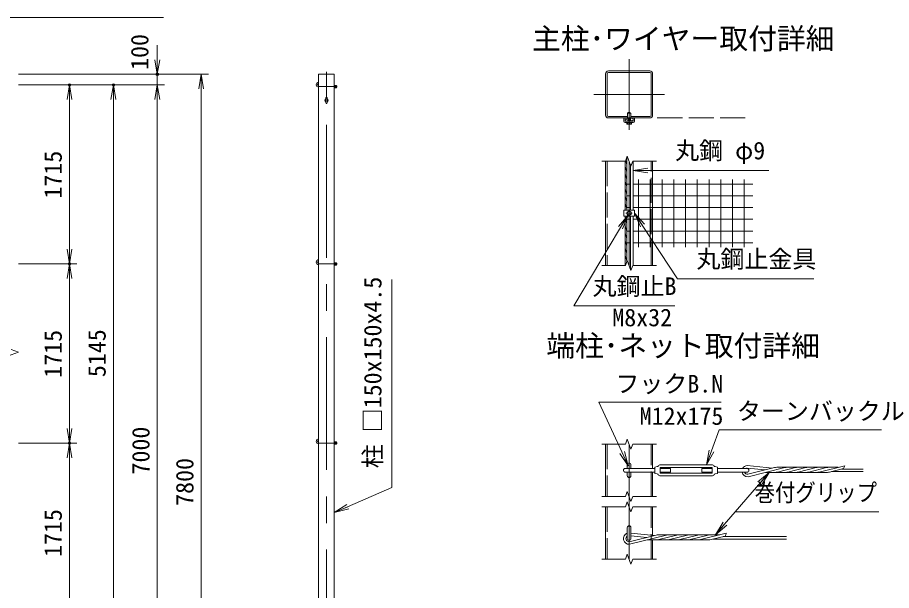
# Model space of a CAD drawing. Units: millimetres at full size. Extents: x -14699 to 14701, y -10394 to 10396.
# Drawn here: x 1219 to 9584, y 1703 to 7187 of the extents above; entities that cross this region are included whole.
import ezdxf
from ezdxf.enums import TextEntityAlignment as Align

# ---------------------------------------------------------------- set-up
doc = ezdxf.new("R2010")
doc.units = ezdxf.units.MM
doc.header["$LTSCALE"] = 40
doc.header["$PDMODE"] = 32
doc.header["$PDSIZE"] = 20
doc.linetypes.add('DASHED', pattern=[7.5, 6, -1.5])
doc.linetypes.add('USER1', pattern=[50.8, 31.75, -6.35, 6.35, -6.35])
for name, color, linetype, lineweight in [('0-0_D-STR1', 1, 'Continuous', 18), ('0-1_D-BMK', 2, 'USER1', 13), ('0-2_D-STR3', 3, 'Continuous', 13), ('0-6_D-STR-DIM', 7, 'Continuous', 13), ('0-7_0', 7, 'Continuous', 18), ('0-9_D-STR-TXT', 7, 'Continuous', 13), ('0-A_D-STR2', 7, 'Continuous', 13), ('0-B_D-TTL-TXT', 7, 'Continuous', 13)]:
    doc.layers.add(name, color=color, linetype=linetype, lineweight=lineweight)
doc.layers.add('0-8_Defpoints', color=253, linetype='Continuous')
doc.styles.add('ＭＳ ゴシック', font='')
doc.styles.get('ＭＳ ゴシック').set_extended_font_data('MS Gothic')

# ---------------------------------------------------------------- blocks, each defined once
blk = doc.blocks.new('_Open')
at = {"layer": '0-7_0'}
blk.add_line((-40, 6.67), (0, 0), dxfattribs=at)
blk.add_lwpolyline([(-40, -6.67), (0, 0), (-40, 0)], dxfattribs=at)

msp = doc.modelspace()

# ---------------------------------------------------------------- linework, layer by layer
at = {"layer": '0-0_D-STR1'}
for p, q in [((6847.54, 6648.28), (6847.54, 6252.28)), ((6861.04, 6648.28), (6861.04, 6252.28)), ((7270.54, 6675.28), (6874.54, 6675.28)), ((7270.54, 6661.78), (6874.54, 6661.78)), ((7284.04, 6252.28), (7284.04, 6648.28)), ((7297.54, 6252.28), (7297.54, 6648.28)), ((6874.54, 6238.78), (7055.83, 6238.78)), ((6874.54, 6225.28), (7270.54, 6225.28)), ((7089.25, 6238.78), (7270.54, 6238.78)), ((6847.54, 5813.19), (6847.54, 4813.19)), ((7297.54, 4813.19), (7297.54, 5813.19)), ((6847.54, 3103.08), (6847.54, 2603.08)), ((7297.54, 2871.08), (7297.54, 3103.08)), ((7297.54, 2603.08), (7297.54, 2835.08)), ((6847.54, 2503.08), (6847.54, 2003.08)), ((7297.54, 2233.77), (7297.54, 2503.08)), ((7297.54, 2003.08), (7297.54, 2188.09))]:
    msp.add_line(p, q, dxfattribs=at)
at = {"layer": '0-0_D-STR1', "linetype": 'DASHED'}
for p, q in [((6861.04, 5813.19), (6861.04, 4813.19)), ((7284.04, 4813.19), (7284.04, 5813.19)), ((6861.04, 3103.08), (6861.04, 2603.08)), ((7284.04, 2603.08), (7284.04, 3103.08)), ((6861.04, 2503.08), (6861.04, 2003.08)), ((7284.04, 2003.08), (7284.04, 2503.08))]:
    msp.add_line(p, q, dxfattribs=at)
at = {"layer": '0-0_D-STR1'}
msp.add_lwpolyline([(4100.92, 6643.31), (4250.92, 6643.31), (4250.92, -1156.69), (4100.92, -1156.69)], close=True, dxfattribs=at)
for centre, radius, start, end in [((6874.54, 6648.28), 27, 90, 180), ((6874.54, 6648.28), 13.5, 90, 180), ((7270.54, 6648.28), 27, 0, 90), ((7270.54, 6648.28), 13.5, 0, 90), ((6874.54, 6252.28), 27, 180, 270), ((6874.54, 6252.28), 13.5, 180, 270), ((7270.54, 6252.28), 13.5, 270, 0), ((7270.54, 6252.28), 27, 270, 0)]:
    msp.add_arc(centre, radius, start, end, dxfattribs=at)
at = {"layer": '0-1_D-BMK'}
for p, q in [((7072.54, 6112.78), (7072.54, 6787.78)), ((4175.92, -1207.69), (4175.92, 6694.31)), ((4100.92, 6526.31), (4273.42, 6526.31)), ((7410.04, 6450.28), (6735.04, 6450.28)), ((7072.54, 4813.19), (7072.54, 5813.19)), ((7042.54, 5313.19), (7102.54, 5313.19)), ((4100.92, 4828.31), (4273.42, 4828.31)), ((4100.92, 3113.31), (4273.42, 3113.31)), ((7072.54, 2003.08), (7072.54, 3103.08))]:
    msp.add_line(p, q, dxfattribs=at)
at = {"layer": '0-2_D-STR3'}
for p, q in [((4250.92, 6537.26), (4250.92, 6515.36)), ((4250.92, 6537.26), (4260.12, 6537.26)), ((4250.92, 6531.79), (4260.12, 6531.79)), ((4260.92, 6537.26), (4260.92, 6515.36)), ((4260.92, 6537.26), (4270.12, 6537.26)), ((4260.92, 6534.93), (4260.92, 6517.7)), ((4260.92, 6531.79), (4270.12, 6531.79)), ((4270.92, 6534.93), (4270.92, 6517.7)), ((4270.92, 6532.31), (4274.97, 6532.31)), ((4270.92, 6531.37), (4275.92, 6531.37)), ((4275.92, 6531.37), (4274.97, 6532.31)), ((4274.97, 6532.31), (4274.97, 6520.31)), ((4275.92, 6531.37), (4275.92, 6521.26)), ((4250.92, 6520.84), (4260.12, 6520.84)), ((4250.92, 6515.36), (4260.12, 6515.36)), ((4260.92, 6520.84), (4270.12, 6520.84)), ((4260.92, 6515.36), (4270.12, 6515.36)), ((4270.92, 6520.31), (4274.97, 6520.31)), ((4169.67, 6369.56), (4169.67, 6417.06)), ((4182.17, 6369.56), (4182.17, 6417.06)), ((7060.54, 6275.08), (7064.14, 6278.68)), ((7060.54, 6275.08), (7084.54, 6275.08)), ((7060.54, 6272.38), (7060.54, 6275.08)), ((7062.79, 6272.38), (7062.79, 6277.33)), ((7064.14, 6278.68), (7080.94, 6278.68)), ((7084.54, 6275.08), (7080.94, 6278.68)), ((7082.29, 6272.38), (7082.29, 6277.33)), ((7084.54, 6272.38), (7084.54, 6275.08)), ((7020.94, 6225.28), (7033.54, 6225.28)), ((7020.94, 6195.28), (7020.94, 6225.28)), ((7033.54, 6196.78), (7033.54, 6225.28)), ((7035.04, 6195.28), (7110.04, 6195.28)), ((7055.74, 6225.28), (7056.04, 6272.38)), ((7089.04, 6272.38), (7056.04, 6272.38)), ((7060.54, 6195.28), (7060.54, 6225.28)), ((7062.79, 6195.28), (7062.79, 6225.28)), ((7082.29, 6195.28), (7082.29, 6225.28)), ((7084.54, 6195.28), (7084.54, 6225.28)), ((7089.04, 6272.38), (7089.34, 6225.28)), ((7111.54, 6196.78), (7111.54, 6225.28)), ((7111.54, 6225.28), (7124.14, 6225.28)), ((7124.14, 6195.28), (7124.14, 6225.28)), ((7033.54, 6182.68), (7111.54, 6182.68)), ((7050.02, 6182.68), (7050.02, 6168.87)), ((7050.02, 6182.68), (7095.06, 6182.68)), ((7053.64, 6166.78), (7050.02, 6168.87)), ((7053.64, 6166.78), (7091.44, 6166.78)), ((7061.28, 6182.68), (7061.28, 6168.87)), ((7083.8, 6182.68), (7083.8, 6168.87)), ((7091.44, 6166.78), (7095.06, 6168.87)), ((7095.06, 6182.68), (7095.06, 6168.87)), ((7033.54, 5341.69), (7033.54, 5813.19)), ((7051.54, 5341.69), (7051.54, 5850.64)), ((7084.54, 5341.69), (7084.54, 5780.22)), ((7111.54, 5341.69), (7111.54, 5813.19)), ((7020.94, 5341.69), (7124.14, 5341.69)), ((7020.94, 5341.69), (7020.94, 5284.69)), ((7020.94, 5284.69), (7124.14, 5284.69)), ((7033.54, 4813.19), (7033.54, 5284.69)), ((7051.54, 4850.64), (7051.54, 5284.69)), ((7053.04, 5324.45), (7072.54, 5335.71)), ((7053.04, 5301.93), (7053.04, 5324.45)), ((7072.54, 5290.67), (7053.04, 5301.93)), ((7072.54, 5335.71), (7092.04, 5324.45)), ((7092.04, 5301.93), (7072.54, 5290.67)), ((7084.54, 4780.22), (7084.54, 5284.69)), ((7092.04, 5324.45), (7092.04, 5301.93)), ((7111.54, 4813.19), (7111.54, 5284.69)), ((7124.14, 5341.69), (7124.14, 5284.69)), ((4250.92, 4839.26), (4250.92, 4817.36)), ((4250.92, 4839.26), (4260.12, 4839.26)), ((4250.92, 4833.79), (4260.12, 4833.79)), ((4250.92, 4822.84), (4260.12, 4822.84)), ((4250.92, 4817.36), (4260.12, 4817.36)), ((4260.92, 4839.26), (4260.92, 4817.36)), ((4260.92, 4839.26), (4270.12, 4839.26)), ((4260.92, 4836.93), (4260.92, 4819.7)), ((4260.92, 4833.79), (4270.12, 4833.79)), ((4260.92, 4822.84), (4270.12, 4822.84)), ((4260.92, 4817.36), (4270.12, 4817.36)), ((4270.92, 4836.93), (4270.92, 4819.7)), ((4270.92, 4834.31), (4274.97, 4834.31)), ((4270.92, 4833.37), (4275.92, 4833.37)), ((4270.92, 4822.31), (4274.97, 4822.31)), ((4275.92, 4833.37), (4274.97, 4834.31)), ((4274.97, 4834.31), (4274.97, 4822.31)), ((4275.92, 4833.37), (4275.92, 4823.26)), ((4250.92, 3124.26), (4250.92, 3102.36)), ((4250.92, 3124.26), (4260.12, 3124.26)), ((4250.92, 3118.79), (4260.12, 3118.79)), ((4250.92, 3107.84), (4260.12, 3107.84)), ((4250.92, 3102.36), (4260.12, 3102.36)), ((4260.92, 3124.26), (4260.92, 3102.36)), ((4260.92, 3124.26), (4270.12, 3124.26)), ((4260.92, 3121.93), (4260.92, 3104.7)), ((4260.92, 3118.79), (4270.12, 3118.79)), ((4260.92, 3107.84), (4270.12, 3107.84)), ((4260.92, 3102.36), (4270.12, 3102.36)), ((4270.92, 3121.93), (4270.92, 3104.7)), ((4270.92, 3119.31), (4274.97, 3119.31)), ((4270.92, 3118.37), (4275.92, 3118.37)), ((4270.92, 3107.31), (4274.97, 3107.31)), ((4275.92, 3118.37), (4274.97, 3119.31)), ((4274.97, 3119.31), (4274.97, 3107.31)), ((4275.92, 3118.37), (4275.92, 3108.26)), ((7036.54, 2871.08), (7318.53, 2871.08)), ((7054.54, 2904.08), (7054.54, 2871.08)), ((7090.54, 2904.08), (7090.54, 2871.08)), ((7318.53, 2883.08), (7341.93, 2888.09)), ((7318.53, 2823.08), (7318.53, 2883.08)), ((7369.53, 2830.58), (7369.53, 2875.58)), ((7369.53, 2871.08), (7468.53, 2871.08)), ((7375.53, 2907.08), (7861.53, 2907.08)), ((7375.53, 2881.58), (7861.53, 2881.58)), ((7768.53, 2835.08), (7768.53, 2871.08)), ((7768.53, 2871.08), (7867.53, 2871.08)), ((7867.53, 2830.58), (7867.53, 2875.58)), ((7918.53, 2871.08), (8200.53, 2871.08)), ((8203.12, 2875.15), (8376.14, 2857.19)), ((8203.76, 2899.21), (8444.74, 2874.2)), ((8207.32, 2815.32), (8464.31, 2879.05)), ((8211.04, 2791.52), (8564.03, 2879.05)), ((9073.29, 2881.69), (8485.97, 2881.69)), ((8491.98, 2836.46), (8663.75, 2879.05)), ((8591.7, 2836.46), (8763.47, 2879.05)), ((8691.42, 2836.46), (8863.19, 2879.05)), ((8791.14, 2836.46), (8962.91, 2879.05)), ((8890.86, 2836.46), (9136.31, 2897.32)), ((8990.58, 2836.46), (9124.62, 2869.7)), ((9105.99, 2865.07), (9312.54, 2865.07)), ((7036.54, 2835.08), (7318.53, 2835.08)), ((7054.54, 2835.08), (7054.54, 2802.08)), ((7090.54, 2835.08), (7090.54, 2802.08)), ((7318.53, 2823.08), (7341.93, 2818.06)), ((7375.53, 2824.58), (7861.53, 2824.58)), ((7375.53, 2799.08), (7861.53, 2799.08)), ((7768.53, 2835.08), (7867.53, 2835.08)), ((7918.53, 2823.08), (7895.13, 2818.06)), ((7918.53, 2835.08), (8200.53, 2835.08)), ((8971.73, 2833.81), (8381.59, 2833.81)), ((9009.21, 2841.07), (9312.54, 2841.07)), ((7054.54, 2304.08), (7054.54, 2202.08)), ((7090.54, 2304.08), (7090.54, 2202.08)), ((7073.69, 2169.6), (7330.68, 2233.32)), ((7077.41, 2145.8), (7430.4, 2233.32)), ((7090.54, 2251.36), (7311.11, 2228.47)), ((7090.54, 2227.24), (7242.51, 2211.46)), ((7838.1, 2188.09), (7247.96, 2188.09)), ((7939.66, 2235.97), (7352.34, 2235.97)), ((7358.35, 2190.73), (7530.12, 2233.32)), ((7458.07, 2190.73), (7629.84, 2233.32)), ((7557.79, 2190.73), (7729.56, 2233.32)), ((7657.51, 2190.73), (7829.28, 2233.32)), ((7757.23, 2190.73), (8002.68, 2251.6)), ((7856.95, 2190.73), (7990.99, 2223.97)), ((7875.58, 2195.35), (8578.91, 2195.35)), ((7972.36, 2219.35), (8578.91, 2219.35))]:
    msp.add_line(p, q, dxfattribs=at)
for points in [[(4270.92, 6521.26), (4275.92, 6521.26), (4274.97, 6520.31)], [(7038.66, 5815.25), (7039.26, 5812.26), (7046.82, 5799.01), (7051.54, 5771.69)], [(7033.54, 5769.79), (7039.26, 5741.33), (7046.82, 5728.08), (7051.54, 5700.76)], [(7033.54, 5698.86), (7039.26, 5670.4), (7046.82, 5657.15), (7051.54, 5629.83)], [(7033.54, 5627.93), (7039.26, 5599.47), (7046.82, 5586.23), (7051.54, 5558.9)], [(7033.54, 5557), (7039.26, 5528.54), (7046.82, 5515.3), (7051.54, 5487.97)], [(7033.54, 5486.08), (7039.26, 5457.62), (7046.82, 5444.37), (7051.54, 5417.04)], [(7033.54, 5415.15), (7039.26, 5386.69), (7046.82, 5373.44), (7051.54, 5346.11)], [(7033.54, 5273.29), (7039.26, 5244.83), (7046.82, 5231.58), (7051.54, 5204.26)], [(7033.54, 5202.36), (7039.26, 5173.9), (7046.82, 5160.65), (7051.54, 5133.33)], [(7033.54, 5131.43), (7039.26, 5102.97), (7046.82, 5089.72), (7051.54, 5062.4)], [(7033.54, 5060.5), (7039.26, 5032.04), (7046.82, 5018.8), (7051.54, 4991.47)], [(7033.54, 4989.57), (7039.26, 4961.11), (7046.82, 4947.87), (7051.54, 4920.54)], [(7033.54, 4918.65), (7039.26, 4890.19), (7046.82, 4876.94), (7051.54, 4849.61)], [(4270.92, 4823.26), (4275.92, 4823.26), (4274.97, 4822.31)], [(7033.54, 4847.72), (7039.26, 4819.26), (7039.78, 4818.34)], [(4270.92, 3108.26), (4275.92, 3108.26), (4274.97, 3107.31)], [(7369.53, 2835.08), (7468.53, 2835.08), (7468.53, 2871.08)], [(7918.53, 2823.08), (7918.53, 2883.08), (7895.13, 2888.09)]]:
    msp.add_lwpolyline(points, dxfattribs=at)
for centre, radius in [((7042.54, 6216.28), 9), ((7098.04, 6211.78), 13.5), ((7072.54, 5313.19), 18.75)]:
    msp.add_circle(centre, radius, dxfattribs=at)
for centre, radius, start, end in [((4100.92, 6543.31), 23, 90, 270), ((4100.92, 6543.31), 11, 90, 270), ((4241.78, 6526.31), 19.14, 343.37369, 16.62631), ((4255.94, 6534.53), 5, 326.78843, 33.21157), ((4251.78, 6526.31), 19.14, 343.37369, 16.62631), ((4265.94, 6534.53), 5, 326.78843, 33.21157), ((4255.94, 6518.1), 5, 326.78843, 33.21157), ((4265.94, 6518.1), 5, 326.78843, 33.21157), ((4175.92, 6393.31), 15, 114.62432, 245.37568), ((4175.92, 6417.06), 6.25, 0, 180), ((4175.92, 6369.56), 6.25, 180, 0), ((4175.92, 6393.31), 15, 294.62432, 65.37568), ((7033.54, 6195.28), 12.6, 180, 270), ((7035.04, 6196.78), 1.5, 180, 270), ((7035.04, 6196.78), 1.5, 180, 270), ((7110.04, 6196.78), 1.5, 270, 0), ((7111.54, 6195.28), 12.6, 270, 0), ((7055.65, 6177.1), 9.97, 235.61585, 304.38415), ((7072.54, 6204.39), 37.26, 252.4121, 287.5879), ((7089.43, 6177.1), 9.97, 235.61585, 304.38415), ((4100.92, 4845.31), 23, 90, 270), ((4100.92, 4845.31), 11, 90, 270), ((4241.78, 4828.31), 19.14, 343.37369, 16.62631), ((4255.94, 4836.53), 5, 326.78843, 33.21157), ((4255.94, 4820.1), 5, 326.78843, 33.21157), ((4251.78, 4828.31), 19.14, 343.37369, 16.62631), ((4265.94, 4836.53), 5, 326.78843, 33.21157), ((4265.94, 4820.1), 5, 326.78843, 33.21157), ((4100.92, 3130.31), 23, 90, 270), ((4100.92, 3130.31), 11, 90, 270), ((4241.78, 3113.31), 19.14, 343.37369, 16.62631), ((4255.94, 3121.53), 5, 326.78843, 33.21157), ((4255.94, 3105.1), 5, 326.78843, 33.21157), ((4251.78, 3113.31), 19.14, 343.37369, 16.62631), ((4265.94, 3121.53), 5, 326.78843, 33.21157), ((4265.94, 3105.1), 5, 326.78843, 33.21157), ((7036.54, 2853.08), 18, 90, 270), ((7072.54, 2904.08), 18, 0, 180), ((7339.42, 2899.83), 12, 282.09925, 326.11888), ((7375.53, 2875.58), 31.5, 90, 146.11888), ((7375.53, 2875.58), 6, 90, 180), ((7861.53, 2875.58), 31.5, 33.88112, 90), ((7861.53, 2875.58), 6, 0, 90), ((7897.64, 2899.83), 12, 213.88112, 257.90075), ((8206.17, 2845.3), 54, 92.82496, 151.48944), ((8206.17, 2845.3), 30, 95.82544, 120.77566), ((8200.53, 2853.08), 18, 270, 90), ((8485.97, 2791.69), 90, 90, 103.92636), ((8585.69, 2791.69), 90, 90, 103.92636), ((8685.41, 2791.69), 90, 90, 103.92636), ((8785.13, 2791.69), 90, 90, 103.92636), ((8884.85, 2791.69), 90, 90, 103.92636), ((8984.57, 2791.69), 90, 90, 103.92636), ((8934.51, 2966.47), 213.32, 333.02173, 341.08588), ((7072.54, 2802.08), 18, 180, 0), ((7339.42, 2806.33), 12, 33.88112, 77.90075), ((7375.53, 2830.58), 31.5, 213.88112, 270), ((7375.53, 2830.58), 6, 180, 270), ((7861.53, 2830.58), 6, 270, 0), ((7861.53, 2830.58), 31.5, 270, 326.11888), ((7897.64, 2806.33), 12, 102.09925, 146.11888), ((8206.17, 2845.3), 54, 191.63319, 275.17572), ((8206.17, 2845.3), 30, 199.92759, 272.18972), ((8470.32, 2923.81), 90, 270, 283.92645), ((8570.04, 2923.81), 90, 270, 283.92645), ((8669.76, 2923.81), 90, 270, 283.92645), ((8769.48, 2923.81), 90, 270, 283.92645), ((8869.2, 2923.81), 90, 270, 283.92645), ((8968.92, 2923.81), 90, 270, 283.92645), ((7072.54, 2304.08), 18, 0, 180), ((7072.54, 2199.58), 54, 109.47138, 275.17572), ((7072.54, 2199.58), 30, 126.87024, 272.18972), ((7072.54, 2202.08), 18, 180, 0), ((7352.34, 2145.97), 90, 90, 103.92636), ((7336.69, 2278.09), 90, 270, 283.92645), ((7452.06, 2145.97), 90, 90, 103.92636), ((7436.41, 2278.09), 90, 270, 283.92645), ((7551.78, 2145.97), 90, 90, 103.92636), ((7536.13, 2278.09), 90, 270, 283.92645), ((7651.5, 2145.97), 90, 90, 103.92636), ((7635.85, 2278.09), 90, 270, 283.92645), ((7751.22, 2145.97), 90, 90, 103.92636), ((7735.57, 2278.09), 90, 270, 283.92645), ((7850.94, 2145.97), 90, 90, 103.92636), ((7835.29, 2278.09), 90, 270, 283.92645), ((7800.88, 2320.74), 213.32, 333.02173, 341.08588)]:
    msp.add_arc(centre, radius, start, end, dxfattribs=at)
at = {"layer": '0-6_D-STR-DIM'}
for p, q in [((2556.88, 6783.31), (2556.88, 6923.31)), ((1226.88, 6643.31), (2626.88, 6643.31)), ((1226.88, 6643.31), (3046.88, 6643.31)), ((2556.88, 6543.31), (2556.88, 6643.31)), ((2976.88, 6643.31), (2976.88, -1156.69)), ((1226.88, 6543.31), (1786.88, 6543.31)), ((1226.88, 6543.31), (2206.88, 6543.31)), ((1226.88, 6543.31), (2626.88, 6543.31)), ((1226.88, 6543.31), (2626.88, 6543.31)), ((1716.88, 4828.31), (1716.88, 6543.31)), ((2136.88, 1398.31), (2136.88, 6543.31)), ((2556.88, 6543.31), (2556.88, -456.69)), ((2556.88, 6403.31), (2556.88, 6263.31)), ((7055.22, 5860.76), (7037.91, 5813.19)), ((7089.85, 5765.62), (7055.22, 5860.76)), ((6810.04, 5813.19), (7037.91, 5813.19)), ((7107.17, 5813.19), (7089.85, 5765.62)), ((7107.17, 5813.19), (7335.04, 5813.19)), ((7055.22, 4860.76), (7037.91, 4813.19)), ((7089.85, 4765.62), (7055.22, 4860.76)), ((1226.88, 4828.31), (1786.88, 4828.31)), ((1226.88, 4828.31), (1786.88, 4828.31)), ((1716.88, 3113.31), (1716.88, 4828.31)), ((6810.04, 4813.19), (7037.91, 4813.19)), ((7107.17, 4813.19), (7089.85, 4765.62)), ((7107.17, 4813.19), (7335.04, 4813.19)), ((1086.41, 3932.66), (1227.36, 3983.97)), ((1227.36, 3983.97), (1156.88, 4009.62)), ((1226.88, 3113.31), (1786.88, 3113.31)), ((1226.88, 3113.31), (1786.88, 3113.31)), ((1716.88, 1398.31), (1716.88, 3113.31)), ((6810.04, 3103.08), (7037.91, 3103.08)), ((7055.22, 3150.65), (7037.91, 3103.08)), ((7089.85, 3055.5), (7055.22, 3150.65)), ((7107.17, 3103.08), (7089.85, 3055.5)), ((7107.17, 3103.08), (7335.04, 3103.08)), ((6810.04, 2603.08), (7037.91, 2603.08)), ((7055.22, 2650.65), (7037.91, 2603.08)), ((7089.85, 2555.5), (7055.22, 2650.65)), ((7107.17, 2603.08), (7089.85, 2555.5)), ((7107.17, 2603.08), (7335.04, 2603.08)), ((7055.22, 2550.65), (7037.91, 2503.08)), ((7089.85, 2455.5), (7055.22, 2550.65)), ((6810.04, 2503.08), (7037.91, 2503.08)), ((7107.17, 2503.08), (7089.85, 2455.5)), ((7107.17, 2503.08), (7335.04, 2503.08)), ((7055.22, 2050.65), (7037.91, 2003.08)), ((7089.85, 1955.5), (7055.22, 2050.65)), ((6810.04, 2003.08), (7037.91, 2003.08)), ((7107.17, 2003.08), (7089.85, 1955.5)), ((7107.17, 2003.08), (7335.04, 2003.08))]:
    msp.add_line(p, q, dxfattribs=at)
at = {"layer": '0-8_Defpoints'}
for p in [(2556.88, 6643.31), (1716.88, 6543.31), (2136.88, 6543.31), (1716.88, 4828.31), (1716.88, 3113.31)]:
    msp.add_point(p, dxfattribs=at)
at = {"layer": '0-9_D-STR-TXT'}
for p, q in [((8409.37, 5722.58), (7113.54, 5722.58)), ((8087.67, 2455.45), (7899.77, 2237.48))]:
    msp.add_line(p, q, dxfattribs=at)
for points in [[(2617.47, 7187.11), (626.16, 7187.11), (379.57, 6620.38)], [(7510.79, 4427.71), (6541.95, 4427.71), (7061.76, 5294.59)], [(8840.78, 4687.25), (7536.15, 4687.25), (7125.24, 5311.52)], [(4800.56, 4679.07), (4800.56, 2687.76), (4252.75, 2449.4)], [(7952.83, 3505.4), (6783.22, 3505.4), (7063.97, 2897.81)], [(9487.38, 3241.92), (7935.8, 3241.92), (7812.66, 2908.95)], [(9462.47, 2455.45), (8087.67, 2455.45), (8412.53, 2832.3)]]:
    msp.add_lwpolyline(points, dxfattribs=at)
at = {"layer": '0-A_D-STR2', "linetype": 'DASHED'}
msp.add_line((7042.54, 6225.28), (8193.08, 6225.28), dxfattribs=at)
at = {"layer": '0-A_D-STR2'}
for p, q in [((7162.41, 4988.69), (7162.41, 5637.69)), ((7274.91, 4988.69), (7274.91, 5637.69)), ((7387.41, 4988.69), (7387.41, 5637.69)), ((7499.91, 4988.69), (7499.91, 5637.69)), ((7612.41, 4988.69), (7612.41, 5637.69)), ((7724.91, 4988.69), (7724.91, 5637.69)), ((7837.41, 4988.69), (7837.41, 5637.69)), ((7949.91, 4988.69), (7949.91, 5637.69)), ((8062.41, 4988.69), (8062.41, 5637.69)), ((8174.91, 4988.69), (8174.91, 5637.69)), ((7051.54, 5592.95), (7084.54, 5592.95)), ((7111.54, 5592.95), (8255.45, 5592.95)), ((7051.54, 5480.45), (7084.54, 5480.45)), ((7111.54, 5480.45), (8255.45, 5480.45)), ((7051.54, 5367.95), (7084.54, 5367.95)), ((7111.54, 5367.95), (8255.45, 5367.95)), ((7051.54, 5255.45), (7084.54, 5255.45)), ((7111.54, 5255.45), (8255.45, 5255.45)), ((7051.54, 5142.95), (7084.54, 5142.95)), ((7111.54, 5142.95), (8255.45, 5142.95)), ((7051.54, 5030.45), (7084.54, 5030.45)), ((7111.54, 5030.45), (8255.45, 5030.45)), ((1226.12, 3983.52), (1226.12, 3984.42))]:
    msp.add_line(p, q, dxfattribs=at)

# ---------------------------------------------------------------- block references
at = {"layer": '0-6_D-STR-DIM', "xscale": 3.5, "yscale": 3.5}
for p, rotation in [((2556.88, 6643.31), 270), ((2976.88, 6643.31), 90), ((1716.88, 6543.31), 90), ((2136.88, 6543.31), 90), ((2556.88, 6543.31), 90), ((2556.88, 6543.31), 90), ((1716.88, 4828.31), 270), ((1716.88, 4828.31), 90), ((1716.88, 3113.31), 270), ((1716.88, 3113.31), 90)]:
    msp.add_blockref('_Open', p, dxfattribs=dict(at, rotation=rotation))
at = {"layer": '0-9_D-STR-TXT', "xscale": 3.5, "yscale": 3.5}
for p, rotation in [((7111.54, 5722.58), 180), ((7062.79, 5296.3), 59.05144), ((7124.14, 5313.19), 123.35383), ((7064.8, 2895.99), 294.79941), ((7811.97, 2907.08), 249.70489), ((8413.83, 2833.81), 49.23711), ((4250.92, 2448.6), 203.51515), ((7898.46, 2235.97), 229.23711)]:
    msp.add_blockref('_Open', p, dxfattribs=dict(at, rotation=rotation))

# ---------------------------------------------------------------- texts
at = {"layer": '0-6_D-STR-DIM', "style": 'ＭＳ ゴシック'}
for s, p in [('100', (2522.3, 6685.19)), ('1715', (1693.26, 5453.85)), ('1715', (1693.26, 3738.85)), ('5145', (2113.26, 3745.07)), ('7000', (2533.26, 2813.12)), ('7800', (2953.26, 2513.12)), ('1715', (1693.26, 2023.85))]:
    msp.add_text(s, height=168.3, rotation=90, dxfattribs=at).set_placement(p, align=Align.BOTTOM_LEFT)
at = {"layer": '0-9_D-STR-TXT', "style": 'ＭＳ ゴシック'}
for s, p in [('丸鋼 φ9', (7513.05, 5779.06)), ('丸鋼止金具', (7717.04, 4740.63)), ('丸鋼止B', (6722.85, 4480.65)), ('M8x32', (6911.7, 4181.17)), ('フックB.N', (6941.03, 3547.23)), ('ターンバックル', (8104.26, 3285.52)), ('M12x175', (7173.43, 3237.98))]:
    msp.add_text(s, height=168.3, dxfattribs=at).set_placement(p, align=Align.BOTTOM_LEFT)
msp.add_text('柱 □150x150x4.5', height=168.3, rotation=90, dxfattribs=at).set_placement((4752.96, 2873.1), align=Align.BOTTOM_LEFT)
at = {"layer": '0-9_D-STR-TXT', "style": 'ＭＳ ゴシック', "width": 0.85}
msp.add_text('巻付グリップ', height=168.3, dxfattribs=at).set_placement((8273.89, 2506.16), align=Align.BOTTOM_LEFT)
at = {"layer": '0-B_D-TTL-TXT', "style": 'ＭＳ ゴシック'}
for s, p in [('主柱･ワイヤー取付詳細', (6143.74, 6823.08)), ('端柱･ネット取付詳細', (6280.18, 3884.11))]:
    msp.add_text(s, height=202.1, dxfattribs=at).set_placement(p, align=Align.BOTTOM_LEFT)

doc.saveas('drawing.dxf')
